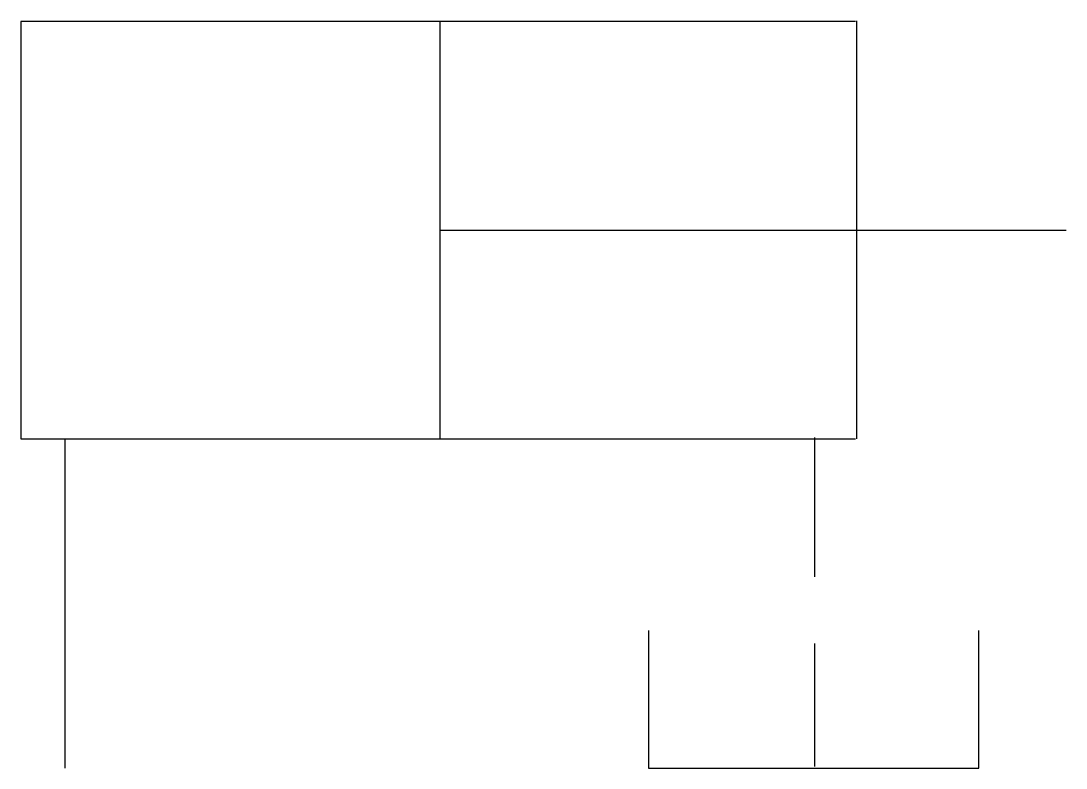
# Model space of a CAD drawing. Extents: x 545.6 to 570.7, y 307.9 to 325.8.
import ezdxf

# ---------------------------------------------------------------- set-up
doc = ezdxf.new("R2010")
doc.units = 0
doc.header["$LTSCALE"] = 5
doc.header["$MEASUREMENT"] = 0
doc.layers.add('11', color=1, linetype='CONTINUOUS')
doc.layers.add('12', color=2, linetype='CONTINUOUS')

# ---------------------------------------------------------------- blocks, each defined once
blk = doc.blocks.new('5171', base_point=(201.305, 88.5))
at = {"layer": '11'}
for p, q in [((201.383, 88.426), (201.383, 93.426)), ((213.383, 93.426), (213.383, 88.426)), ((213.383, 88.426), (201.383, 88.426))]:
    blk.add_line(p, q, dxfattribs=at)

msp = doc.modelspace()

# ---------------------------------------------------------------- linework, layer by layer
at = {"layer": '11'}
for p, q in [((565.608, 325.783), (545.608, 325.783)), ((545.608, 325.783), (545.608, 315.783)), ((555.648, 325.783), (555.648, 315.788)), ((565.628, 325.799), (565.628, 315.788)), ((555.651, 320.783), (570.651, 320.783)), ((545.608, 315.783), (565.608, 315.783)), ((546.661, 315.788), (546.661, 307.897))]:
    msp.add_line(p, q, dxfattribs=at)
at = {"layer": '12'}
for p, q in [((564.62, 315.82), (564.62, 312.481)), ((564.62, 310.881), (564.62, 307.934))]:
    msp.add_line(p, q, dxfattribs=at)

# ---------------------------------------------------------------- block references
at = {"layer": '11', "xscale": -0.66, "yscale": 0.66, "zscale": 0.66}
msp.add_blockref('5171', (568.613, 307.944), dxfattribs=at)

doc.saveas('drawing.dxf')
